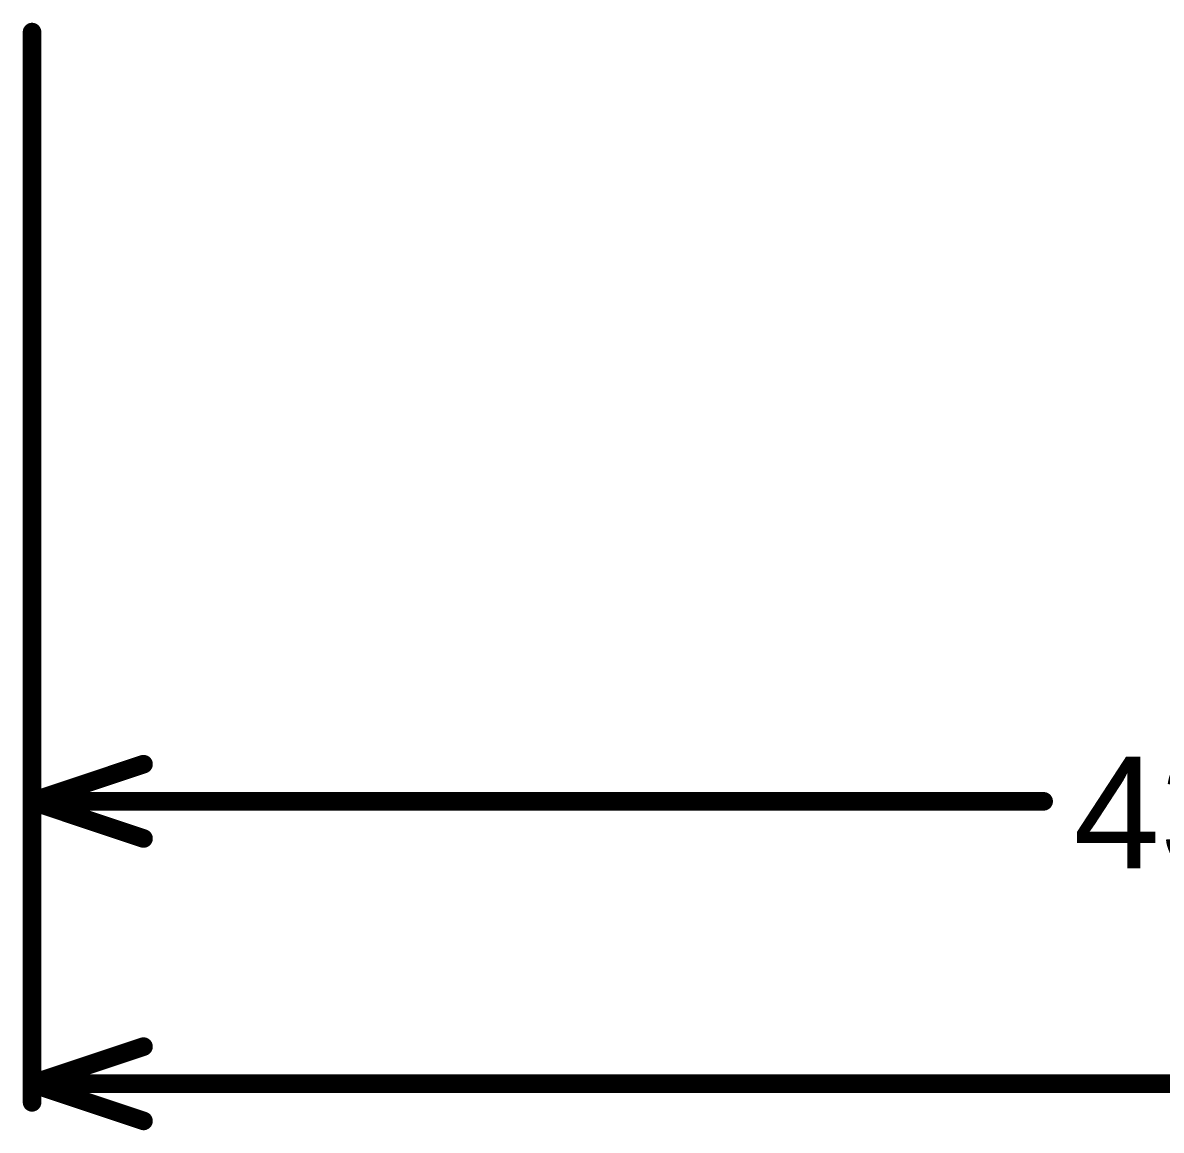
# Model space of a CAD drawing. Header units: inches. Extents: x 0 to 12.4, y -0.6 to 2.2.
# Drawn here: x -0.005 to 0.608, y -0.606 to -0.01 of the extents above; entities that cross this region are included whole.
import ezdxf

# ---------------------------------------------------------------- set-up
doc = ezdxf.new("R2010")
doc.units = ezdxf.units.IN
doc.header["$MEASUREMENT"] = 0
doc.layers.add('Dimension', color=6, linetype='Continuous')
doc.styles.add('Arial', font='', dxfattribs={"height": 0.2})
doc.styles.get('Arial').set_extended_font_data('Arial')

msp = doc.modelspace()

# ---------------------------------------------------------------- linework, layer by layer
at = {"layer": 'Dimension', "const_width": 0.01}
for points in [[(0, -0.591), (0, -0.015)], [(0, -0.439), (0, -0.015)], [(0, -0.429), (0.06, -0.409)], [(0, -0.429), (0.06, -0.449)], [(0, -0.429), (0.54454, -0.429)], [(0, -0.581), (0.06, -0.561)], [(0, -0.581), (0.06, -0.601)], [(0, -0.581), (0.97761, -0.581)]]:
    msp.add_lwpolyline(points, dxfattribs=at)
at = {"layer": 'Dimension', "const_width": 0.005}
for points in [[(-0.0025, -0.015, 1), (0.0025, -0.015, 1)], [(-0.0025, -0.015, 1), (0.0025, -0.015, 1)], [(0.0575, -0.409, 1), (0.0625, -0.409, 1)], [(-0.0025, -0.429, 1), (0.0025, -0.429, 1)], [(-0.0025, -0.429, 1), (0.0025, -0.429, 1)], [(-0.0025, -0.429, 1), (0.0025, -0.429, 1)], [(0.54204, -0.429, 1), (0.54704, -0.429, 1)], [(-0.0025, -0.439, 1), (0.0025, -0.439, 1)], [(0.0575, -0.449, 1), (0.0625, -0.449, 1)], [(0.0575, -0.561, 1), (0.0625, -0.561, 1)], [(-0.0025, -0.581, 1), (0.0025, -0.581, 1)], [(-0.0025, -0.581, 1), (0.0025, -0.581, 1)], [(-0.0025, -0.581, 1), (0.0025, -0.581, 1)], [(-0.0025, -0.591, 1), (0.0025, -0.591, 1)], [(0.0575, -0.601, 1), (0.0625, -0.601, 1)]]:
    msp.add_lwpolyline(points, format="xyb", close=True, dxfattribs=at)

# ---------------------------------------------------------------- texts
at = {"layer": 'Dimension', "style": 'Arial'}
msp.add_text('43.00 (mm)', height=0.06, dxfattribs=at).set_placement((0.56054, -0.46499))

doc.saveas('drawing.dxf')
